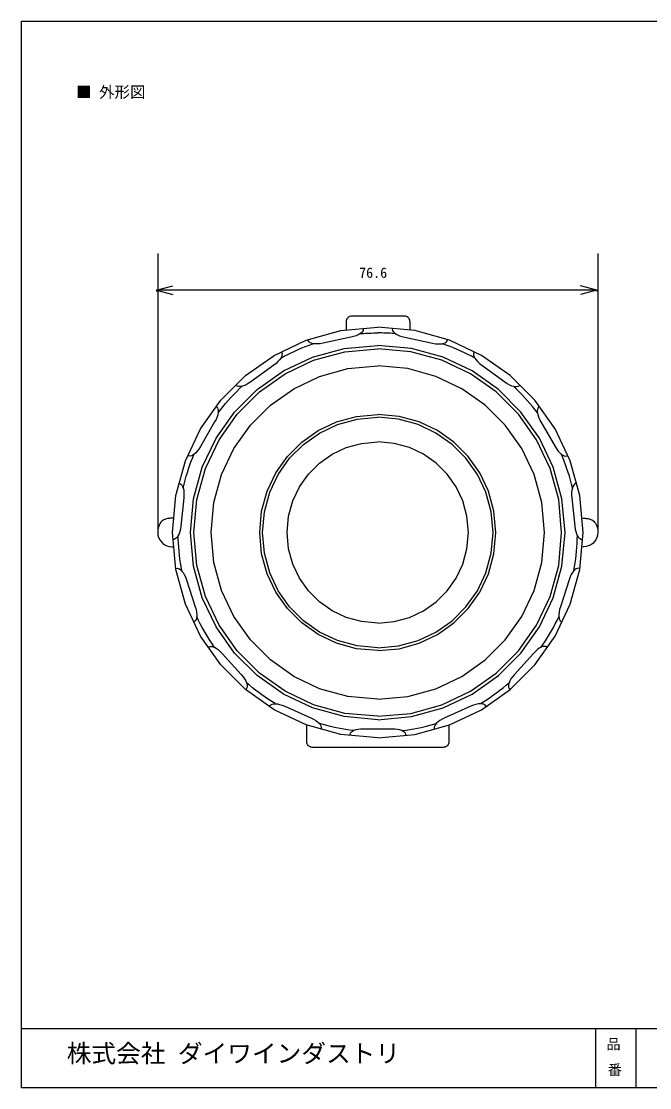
# Model space of a CAD drawing. Units: millimetres on the paper. Extents: x -143 to 141, y -97 to 93.
# Drawn here: x -142.9 to -31.2, y -96.8 to 92.9 of the extents above; entities that cross this region are included whole.
import ezdxf
from ezdxf.enums import TextEntityAlignment as Align

# ---------------------------------------------------------------- set-up
doc = ezdxf.new("R2010")
doc.units = ezdxf.units.MM
doc.layers.add('0-0_0', color=4, linetype='Continuous')
doc.styles.add('ＭＳ ゴシック', font='')
doc.styles.get('ＭＳ ゴシック').set_extended_font_data('MS Gothic')

msp = doc.modelspace()

# ---------------------------------------------------------------- linework, layer by layer
at = {"layer": '0-0_0'}
for p, q in [((-118.652, 51.61), (-118.652, 1.986)), ((-40.361, 1.986), (-40.361, 51.61)), ((-118.866, 45.091), (-115.968, 45.867)), ((-40.575, 45.091), (-43.472, 45.867)), ((-40.575, 45.091), (-118.866, 45.091)), ((-118.866, 45.091), (-115.968, 44.315)), ((-118.866, 45.091), (-118.866, 44.868)), ((-40.575, 45.091), (-43.472, 44.315)), ((-40.575, 45.091), (-40.575, 44.868)), ((-85.143, 39.471), (-85.143, 37.966)), ((-73.796, 37.966), (-73.796, 39.471)), ((-84.324, 36.708), (-89.267, 35.657)), ((-74.73, 36.708), (-69.787, 35.657)), ((-98.032, 31.755), (-102.12, 28.784)), ((-61.022, 31.755), (-56.934, 28.784)), ((-108.54, 21.654), (-111.067, 17.278)), ((-50.514, 21.654), (-47.987, 17.278)), ((-114.031, 8.153), (-114.56, 3.127)), ((-45.022, 8.153), (-44.494, 3.127)), ((-116.153, -0.541), (-115.988, -0.541)), ((-42.901, -0.541), (-43.066, -0.541)), ((-113.557, -6.414), (-111.995, -11.22)), ((-45.497, -6.414), (-47.059, -11.22)), ((-107.198, -19.529), (-103.817, -23.285)), ((-51.856, -19.529), (-55.237, -23.285)), ((-96.055, -28.924), (-91.438, -30.98)), ((-62.999, -28.924), (-67.615, -30.98)), ((-92.168, -35.229), (-92.168, -32.269)), ((-77, -32.974), (-82.054, -32.974)), ((-66.886, -32.269), (-66.886, -35.229)), ((-67.886, -36.229), (-91.168, -36.229))]:
    msp.add_line(p, q, dxfattribs=at)
at = {"layer": '0-0_0', "color": 7}
for p, q in [((140.693, -86.281), (-142.913, -86.276)), ((-40.791, -86.444), (-40.791, -96.765)), ((-33.656, -86.444), (-33.656, -96.765))]:
    msp.add_line(p, q, dxfattribs=at)
msp.add_lwpolyline([(-142.913, 92.919), (140.693, 92.919), (140.693, -96.765), (-142.913, -96.765)], close=True, dxfattribs=at)
at = {"layer": '0-0_0'}
for points in [[(-84.143, 40.471), (-84.322, 40.455), (-84.491, 40.408), (-84.647, 40.334), (-84.787, 40.235), (-84.907, 40.115), (-85.006, 39.975), (-85.08, 39.819), (-85.127, 39.65), (-85.143, 39.471)], [(-73.796, 39.471), (-73.812, 39.65), (-73.859, 39.819), (-73.933, 39.975), (-74.032, 40.115), (-74.152, 40.235), (-74.292, 40.334), (-74.448, 40.408), (-74.617, 40.455), (-74.796, 40.471), (-84.143, 40.471)], [(-116.027, 1.986), (-115.439, 8.547), (-113.743, 14.722), (-111.043, 20.408), (-107.442, 25.502), (-103.043, 29.901), (-97.949, 33.502), (-92.263, 36.202), (-86.088, 37.898), (-79.527, 38.486)], [(-82.118, 38.352), (-82.105, 38.144), (-82.157, 37.934), (-82.272, 37.727), (-82.452, 37.524), (-82.696, 37.331), (-83.005, 37.149), (-83.379, 36.982), (-83.819, 36.834), (-84.324, 36.708)], [(-43.027, 1.986), (-43.615, 8.547), (-45.31, 14.722), (-48.01, 20.408), (-51.611, 25.502), (-56.01, 29.901), (-61.105, 33.502), (-66.791, 36.202), (-72.966, 37.898), (-79.527, 38.486)], [(-76.936, 38.352), (-76.948, 38.144), (-76.897, 37.934), (-76.781, 37.727), (-76.602, 37.524), (-76.357, 37.331), (-76.049, 37.149), (-75.674, 36.982), (-75.235, 36.834), (-74.73, 36.708)], [(-89.267, 35.657), (-89.78, 35.567), (-90.241, 35.523), (-90.651, 35.523), (-91.007, 35.564), (-91.309, 35.642), (-91.556, 35.753), (-91.746, 35.896), (-91.878, 36.066), (-91.951, 36.261)], [(-82.783, 37.338), (-82.425, 37.369), (-82.066, 37.396), (-81.706, 37.42), (-81.345, 37.44), (-80.983, 37.456), (-80.62, 37.469), (-80.257, 37.478), (-79.892, 37.484), (-79.527, 37.486)], [(-76.271, 37.338), (-76.629, 37.369), (-76.988, 37.396), (-77.348, 37.42), (-77.709, 37.44), (-78.071, 37.456), (-78.433, 37.469), (-78.797, 37.478), (-79.161, 37.484), (-79.527, 37.486)], [(-69.787, 35.657), (-69.274, 35.567), (-68.812, 35.523), (-68.403, 35.523), (-68.046, 35.564), (-67.744, 35.642), (-67.498, 35.753), (-67.308, 35.896), (-67.176, 36.066), (-67.102, 36.261)], [(-112.818, 1.986), (-112.28, 7.962), (-110.731, 13.59), (-108.266, 18.775), (-104.978, 23.422), (-100.963, 27.437), (-96.316, 30.725), (-91.131, 33.19), (-85.503, 34.739), (-79.527, 35.277)], [(-112.218, 1.986), (-111.691, 7.862), (-110.172, 13.393), (-107.754, 18.485), (-104.529, 23.048), (-100.589, 26.988), (-96.026, 30.213), (-90.934, 32.631), (-85.403, 34.15), (-79.527, 34.677)], [(-96.685, 34.154), (-96.589, 33.969), (-96.551, 33.757), (-96.572, 33.52), (-96.654, 33.262), (-96.798, 32.986), (-97.006, 32.694), (-97.28, 32.39), (-97.622, 32.075), (-98.032, 31.755)], [(-96.773, 33.008), (-96.164, 33.34), (-95.548, 33.661), (-94.925, 33.97), (-94.295, 34.266), (-93.659, 34.551), (-93.016, 34.824), (-92.367, 35.084), (-91.711, 35.332), (-91.05, 35.567)], [(-46.236, 1.986), (-46.774, 7.962), (-48.322, 13.59), (-50.788, 18.775), (-54.075, 23.422), (-58.09, 27.437), (-62.738, 30.725), (-67.923, 33.19), (-73.551, 34.739), (-79.527, 35.277)], [(-46.836, 1.986), (-47.363, 7.862), (-48.881, 13.393), (-51.299, 18.485), (-54.525, 23.048), (-58.465, 26.988), (-63.027, 30.213), (-68.12, 32.631), (-73.651, 34.15), (-79.527, 34.677)], [(-62.281, 33.008), (-62.89, 33.34), (-63.506, 33.661), (-64.129, 33.97), (-64.758, 34.266), (-65.395, 34.551), (-66.038, 34.824), (-66.687, 35.084), (-67.343, 35.332), (-68.004, 35.567)], [(-62.369, 34.154), (-62.464, 33.969), (-62.503, 33.757), (-62.482, 33.52), (-62.4, 33.262), (-62.255, 32.986), (-62.047, 32.694), (-61.773, 32.39), (-61.432, 32.075), (-61.022, 31.755)], [(-109.16, 1.986), (-108.683, 7.313), (-107.306, 12.326), (-105.115, 16.942), (-102.191, 21.078), (-98.619, 24.65), (-94.483, 27.574), (-89.867, 29.765), (-84.854, 31.142), (-79.527, 31.619)], [(-49.893, 1.986), (-50.371, 7.313), (-51.747, 12.326), (-53.939, 16.942), (-56.863, 21.078), (-60.434, 24.65), (-64.57, 27.574), (-69.187, 29.765), (-74.2, 31.142), (-79.527, 31.619)], [(-102.12, 28.784), (-102.552, 28.493), (-102.956, 28.266), (-103.33, 28.099), (-103.672, 27.991), (-103.98, 27.94), (-104.25, 27.941), (-104.482, 27.994), (-104.672, 28.096), (-104.818, 28.244)], [(-56.934, 28.784), (-56.502, 28.493), (-56.098, 28.266), (-55.723, 28.099), (-55.381, 27.991), (-55.074, 27.94), (-54.803, 27.941), (-54.572, 27.994), (-54.382, 28.096), (-54.235, 28.244)], [(-107.919, 23.274), (-107.485, 23.839), (-107.04, 24.396), (-106.584, 24.943), (-106.118, 25.481), (-105.641, 26.01), (-105.154, 26.528), (-104.656, 27.037), (-104.149, 27.536), (-103.632, 28.025)], [(-51.135, 23.274), (-51.569, 23.839), (-52.014, 24.396), (-52.469, 24.943), (-52.936, 25.481), (-53.413, 26.01), (-53.9, 26.528), (-54.397, 27.037), (-54.905, 27.536), (-55.422, 28.025)], [(-108.285, 24.394), (-108.123, 24.264), (-108.002, 24.085), (-107.925, 23.861), (-107.895, 23.592), (-107.914, 23.281), (-107.985, 22.929), (-108.112, 22.54), (-108.296, 22.114), (-108.54, 21.654)], [(-100.527, 1.986), (-100.188, 5.761), (-99.213, 9.314), (-97.66, 12.585), (-95.588, 15.516), (-93.057, 18.047), (-90.126, 20.119), (-86.854, 21.672), (-83.302, 22.648), (-79.527, 22.986)], [(-58.527, 1.986), (-58.865, 5.761), (-59.841, 9.314), (-61.394, 12.585), (-63.466, 15.516), (-65.997, 18.047), (-68.928, 20.119), (-72.199, 21.672), (-75.752, 22.648), (-79.527, 22.986)], [(-50.768, 24.394), (-50.931, 24.264), (-51.052, 24.085), (-51.129, 23.861), (-51.159, 23.592), (-51.14, 23.281), (-51.068, 22.929), (-50.942, 22.54), (-50.758, 22.114), (-50.514, 21.654)], [(-100.027, 1.986), (-99.697, 5.671), (-98.744, 9.139), (-97.228, 12.332), (-95.206, 15.194), (-92.735, 17.664), (-89.874, 19.687), (-86.68, 21.203), (-83.212, 22.155), (-79.527, 22.486)], [(-59.027, 1.986), (-59.357, 5.671), (-60.309, 9.139), (-61.826, 12.332), (-63.848, 15.194), (-66.319, 17.664), (-69.18, 19.687), (-72.374, 21.203), (-75.842, 22.155), (-79.527, 22.486)], [(-111.067, 17.278), (-111.343, 16.836), (-111.62, 16.464), (-111.894, 16.16), (-112.162, 15.922), (-112.422, 15.75), (-112.67, 15.641), (-112.903, 15.596), (-113.118, 15.611), (-113.312, 15.687)], [(-95.637, 1.986), (-95.377, 4.882), (-94.629, 7.607), (-93.437, 10.117), (-91.848, 12.365), (-89.906, 14.307), (-87.658, 15.896), (-85.148, 17.088), (-82.423, 17.836), (-79.527, 18.096)], [(-63.417, 1.986), (-63.676, 4.882), (-64.425, 7.607), (-65.616, 10.117), (-67.206, 12.365), (-69.147, 14.307), (-71.396, 15.896), (-73.906, 17.088), (-76.631, 17.836), (-79.527, 18.096)], [(-47.987, 17.278), (-47.711, 16.836), (-47.434, 16.464), (-47.16, 16.16), (-46.892, 15.922), (-46.632, 15.75), (-46.384, 15.641), (-46.151, 15.596), (-45.936, 15.611), (-45.742, 15.687)], [(-114.134, 9.916), (-113.967, 10.612), (-113.787, 11.302), (-113.593, 11.988), (-113.385, 12.667), (-113.165, 13.341), (-112.931, 14.009), (-112.685, 14.67), (-112.426, 15.326), (-112.154, 15.975)], [(-44.92, 9.916), (-45.087, 10.612), (-45.267, 11.302), (-45.461, 11.988), (-45.668, 12.667), (-45.889, 13.341), (-46.122, 14.009), (-46.369, 14.67), (-46.628, 15.326), (-46.9, 15.975)], [(-114.913, 10.759), (-114.712, 10.707), (-114.529, 10.593), (-114.367, 10.419), (-114.23, 10.186), (-114.121, 9.894), (-114.044, 9.544), (-114.001, 9.136), (-113.995, 8.673), (-114.031, 8.153)], [(-44.141, 10.759), (-44.342, 10.707), (-44.525, 10.593), (-44.687, 10.419), (-44.824, 10.186), (-44.933, 9.894), (-45.01, 9.544), (-45.053, 9.136), (-45.058, 8.673), (-45.022, 8.153)], [(-115.999, 4.513), (-116.002, 4.513), (-116.009, 4.513), (-116.02, 4.513), (-116.034, 4.513), (-116.05, 4.513), (-116.067, 4.513), (-116.084, 4.513), (-116.1, 4.513), (-116.114, 4.513), (-116.126, 4.513), (-116.137, 4.513), (-116.15, 4.513), (-116.166, 4.513), (-116.189, 4.513), (-116.219, 4.513), (-116.26, 4.513), (-116.314, 4.513), (-116.382, 4.513), (-116.466, 4.512), (-116.567, 4.51), (-116.681, 4.502), (-116.808, 4.488), (-116.946, 4.464), (-117.093, 4.428), (-117.249, 4.379), (-117.412, 4.313), (-117.58, 4.228), (-117.751, 4.122), (-117.921, 3.991), (-118.085, 3.829), (-118.237, 3.634), (-118.373, 3.399), (-118.488, 3.122), (-118.576, 2.797), (-118.632, 2.419), (-118.652, 1.986)], [(-43.055, 4.513), (-43.052, 4.513), (-43.045, 4.513), (-43.033, 4.513), (-43.019, 4.513), (-43.003, 4.513), (-42.986, 4.513), (-42.97, 4.513), (-42.954, 4.513), (-42.939, 4.513), (-42.928, 4.513), (-42.917, 4.513), (-42.904, 4.513), (-42.887, 4.513), (-42.865, 4.513), (-42.835, 4.513), (-42.794, 4.513), (-42.74, 4.513), (-42.672, 4.513), (-42.587, 4.512), (-42.487, 4.51), (-42.373, 4.502), (-42.246, 4.488), (-42.108, 4.464), (-41.96, 4.428), (-41.805, 4.379), (-41.642, 4.313), (-41.474, 4.228), (-41.303, 4.122), (-41.133, 3.991), (-40.969, 3.829), (-40.817, 3.634), (-40.681, 3.399), (-40.566, 3.122), (-40.478, 2.797), (-40.421, 2.419), (-40.401, 1.986)], [(-118.652, 1.986), (-118.612, 1.533), (-118.495, 1.106), (-118.31, 0.713), (-118.063, 0.36), (-117.761, 0.055), (-117.412, -0.195), (-117.023, -0.382), (-116.601, -0.5), (-116.153, -0.541)], [(-79.527, -34.514), (-86.088, -33.926), (-92.263, -32.231), (-97.949, -29.531), (-103.043, -25.93), (-107.442, -21.531), (-111.043, -16.436), (-113.743, -10.75), (-115.439, -4.575), (-116.027, 1.986)], [(-114.56, 3.127), (-114.632, 2.612), (-114.734, 2.159), (-114.861, 1.77), (-115.009, 1.443), (-115.176, 1.18), (-115.359, 0.98), (-115.553, 0.844), (-115.756, 0.771), (-115.964, 0.761)], [(-79.527, -31.305), (-85.503, -30.768), (-91.131, -29.219), (-96.316, -26.753), (-100.963, -23.466), (-104.978, -19.451), (-108.266, -14.804), (-110.731, -9.619), (-112.28, -3.99), (-112.818, 1.986)], [(-79.527, -30.705), (-85.403, -30.178), (-90.934, -28.66), (-96.026, -26.242), (-100.589, -23.016), (-104.529, -19.076), (-107.754, -14.514), (-110.172, -9.421), (-111.691, -3.89), (-112.218, 1.986)], [(-79.527, -27.648), (-84.854, -27.17), (-89.867, -25.794), (-94.483, -23.602), (-98.619, -20.678), (-102.191, -17.107), (-105.115, -12.971), (-107.306, -8.354), (-108.683, -3.341), (-109.16, 1.986)], [(-79.527, -19.014), (-83.302, -18.676), (-86.854, -17.7), (-90.126, -16.147), (-93.057, -14.075), (-95.588, -11.544), (-97.66, -8.613), (-99.213, -5.342), (-100.188, -1.789), (-100.527, 1.986)], [(-79.527, -18.514), (-83.212, -18.184), (-86.68, -17.231), (-89.874, -15.715), (-92.735, -13.693), (-95.206, -11.222), (-97.228, -8.361), (-98.744, -5.167), (-99.697, -1.699), (-100.027, 1.986)], [(-79.527, -14.124), (-82.423, -13.865), (-85.148, -13.116), (-87.658, -11.925), (-89.906, -10.335), (-91.848, -8.394), (-93.437, -6.145), (-94.629, -3.635), (-95.377, -0.91), (-95.637, 1.986)], [(-79.527, -14.124), (-76.631, -13.865), (-73.906, -13.116), (-71.396, -11.925), (-69.147, -10.335), (-67.206, -8.394), (-65.616, -6.145), (-64.425, -3.635), (-63.676, -0.91), (-63.417, 1.986)], [(-79.527, -27.648), (-74.2, -27.17), (-69.187, -25.794), (-64.57, -23.602), (-60.434, -20.678), (-56.863, -17.107), (-53.939, -12.971), (-51.747, -8.354), (-50.371, -3.341), (-49.893, 1.986)], [(-79.527, -31.305), (-73.551, -30.768), (-67.923, -29.219), (-62.738, -26.753), (-58.09, -23.466), (-54.075, -19.451), (-50.788, -14.804), (-48.322, -9.619), (-46.774, -3.99), (-46.236, 1.986)], [(-79.527, -30.705), (-73.651, -30.178), (-68.12, -28.66), (-63.027, -26.242), (-58.465, -23.016), (-54.525, -19.076), (-51.299, -14.514), (-48.881, -9.421), (-47.363, -3.89), (-46.836, 1.986)], [(-79.527, -18.514), (-75.842, -18.184), (-72.374, -17.231), (-69.18, -15.715), (-66.319, -13.693), (-63.848, -11.222), (-61.826, -8.361), (-60.309, -5.167), (-59.357, -1.699), (-59.027, 1.986)], [(-79.527, -19.014), (-75.752, -18.676), (-72.199, -17.7), (-68.928, -16.147), (-65.997, -14.075), (-63.466, -11.544), (-61.394, -8.613), (-59.841, -5.342), (-58.865, -1.789), (-58.527, 1.986)], [(-79.527, -34.514), (-72.966, -33.926), (-66.791, -32.231), (-61.105, -29.531), (-56.01, -25.93), (-51.611, -21.531), (-48.01, -16.436), (-45.31, -10.75), (-43.615, -4.575), (-43.027, 1.986)], [(-44.494, 3.127), (-44.421, 2.612), (-44.32, 2.159), (-44.193, 1.77), (-44.045, 1.443), (-43.877, 1.18), (-43.695, 0.98), (-43.501, 0.844), (-43.298, 0.771), (-43.09, 0.761)], [(-40.401, 1.986), (-40.442, 1.533), (-40.558, 1.106), (-40.744, 0.713), (-40.991, 0.36), (-41.293, 0.055), (-41.642, -0.195), (-42.031, -0.382), (-42.453, -0.5), (-42.901, -0.541)], [(-114.385, -4.752), (-114.509, -4.076), (-114.62, -3.395), (-114.718, -2.71), (-114.802, -2.02), (-114.873, -1.327), (-114.931, -0.63), (-114.976, 0.07), (-115.006, 0.775), (-115.023, 1.482)], [(-44.668, -4.752), (-44.545, -4.076), (-44.434, -3.395), (-44.336, -2.71), (-44.252, -2.02), (-44.18, -1.327), (-44.122, -0.63), (-44.078, 0.07), (-44.047, 0.775), (-44.03, 1.482)], [(-115.422, -4.392), (-115.217, -4.358), (-115.003, -4.388), (-114.785, -4.481), (-114.565, -4.638), (-114.347, -4.861), (-114.134, -5.149), (-113.929, -5.504), (-113.735, -5.925), (-113.557, -6.414)], [(-43.631, -4.392), (-43.837, -4.358), (-44.05, -4.388), (-44.269, -4.481), (-44.489, -4.638), (-44.707, -4.861), (-44.92, -5.149), (-45.125, -5.504), (-45.318, -5.925), (-45.497, -6.414)], [(-111.995, -11.22), (-111.852, -11.721), (-111.761, -12.176), (-111.718, -12.583), (-111.721, -12.942), (-111.767, -13.25), (-111.852, -13.507), (-111.974, -13.711), (-112.13, -13.86), (-112.316, -13.953)], [(-47.059, -11.22), (-47.202, -11.721), (-47.293, -12.176), (-47.336, -12.583), (-47.333, -12.942), (-47.287, -13.25), (-47.202, -13.507), (-47.08, -13.711), (-46.924, -13.86), (-46.738, -13.953)], [(-108.543, -18.446), (-108.94, -17.872), (-109.326, -17.289), (-109.701, -16.699), (-110.065, -16.101), (-110.417, -15.496), (-110.757, -14.883), (-111.085, -14.262), (-111.402, -13.635), (-111.706, -13)], [(-50.511, -18.446), (-50.114, -17.872), (-49.728, -17.289), (-49.353, -16.699), (-48.989, -16.101), (-48.637, -15.496), (-48.297, -14.883), (-47.968, -14.262), (-47.652, -13.635), (-47.347, -13)], [(-109.725, -18.441), (-109.551, -18.326), (-109.344, -18.266), (-109.107, -18.262), (-108.842, -18.317), (-108.552, -18.431), (-108.24, -18.608), (-107.908, -18.849), (-107.56, -19.155), (-107.198, -19.529)], [(-49.329, -18.441), (-49.503, -18.326), (-49.71, -18.266), (-49.947, -18.262), (-50.212, -18.317), (-50.502, -18.431), (-50.814, -18.608), (-51.145, -18.849), (-51.494, -19.155), (-51.856, -19.529)], [(-103.817, -23.285), (-103.482, -23.684), (-103.214, -24.062), (-103.009, -24.417), (-102.866, -24.746), (-102.782, -25.046), (-102.756, -25.315), (-102.784, -25.551), (-102.866, -25.751), (-102.998, -25.912)], [(-55.237, -23.285), (-55.571, -23.684), (-55.84, -24.062), (-56.045, -24.417), (-56.188, -24.746), (-56.271, -25.046), (-56.298, -25.315), (-56.269, -25.551), (-56.188, -25.751), (-56.056, -25.912)], [(-97.777, -28.454), (-98.378, -28.085), (-98.97, -27.704), (-99.554, -27.312), (-100.13, -26.908), (-100.698, -26.494), (-101.257, -26.069), (-101.807, -25.632), (-102.349, -25.186), (-102.881, -24.729)], [(-61.276, -28.454), (-60.676, -28.085), (-60.084, -27.704), (-59.499, -27.312), (-58.923, -26.908), (-58.356, -26.494), (-57.797, -26.069), (-57.246, -25.632), (-56.705, -25.186), (-56.172, -24.729)], [(-98.806, -28.957), (-98.694, -28.782), (-98.529, -28.643), (-98.314, -28.543), (-98.049, -28.485), (-97.738, -28.472), (-97.381, -28.506), (-96.98, -28.591), (-96.538, -28.729), (-96.055, -28.924)], [(-60.248, -28.957), (-60.36, -28.782), (-60.525, -28.643), (-60.74, -28.543), (-61.004, -28.485), (-61.316, -28.472), (-61.673, -28.506), (-62.073, -28.591), (-62.516, -28.729), (-62.999, -28.924)], [(-91.438, -30.98), (-90.97, -31.208), (-90.571, -31.445), (-90.24, -31.686), (-89.976, -31.928), (-89.777, -32.168), (-89.643, -32.403), (-89.573, -32.63), (-89.567, -32.846), (-89.622, -33.047)], [(-83.852, -33.252), (-84.541, -33.161), (-85.226, -33.057), (-85.907, -32.94), (-86.583, -32.81), (-87.255, -32.667), (-87.922, -32.511), (-88.584, -32.343), (-89.241, -32.163), (-89.893, -31.971)], [(-75.202, -33.252), (-74.513, -33.161), (-73.828, -33.057), (-73.147, -32.94), (-72.471, -32.81), (-71.799, -32.667), (-71.132, -32.511), (-70.47, -32.343), (-69.813, -32.163), (-69.161, -31.971)], [(-67.615, -30.98), (-68.083, -31.208), (-68.482, -31.445), (-68.814, -31.686), (-69.078, -31.928), (-69.277, -32.168), (-69.411, -32.403), (-69.48, -32.63), (-69.487, -32.846), (-69.432, -33.047)], [(-82.054, -32.974), (-82.574, -32.993), (-83.035, -33.047), (-83.435, -33.132), (-83.775, -33.246), (-84.054, -33.385), (-84.272, -33.545), (-84.428, -33.724), (-84.522, -33.918), (-84.554, -34.124)], [(-74.5, -34.124), (-74.531, -33.918), (-74.625, -33.724), (-74.781, -33.545), (-74.999, -33.385), (-75.278, -33.246), (-75.619, -33.132), (-76.019, -33.047), (-76.48, -32.993), (-77, -32.974)], [(-91.168, -36.229), (-91.347, -36.213), (-91.516, -36.166), (-91.672, -36.092), (-91.811, -35.993), (-91.932, -35.872), (-92.031, -35.733), (-92.105, -35.577), (-92.152, -35.408), (-92.168, -35.229)], [(-66.886, -35.229), (-66.902, -35.408), (-66.949, -35.577), (-67.023, -35.733), (-67.122, -35.872), (-67.242, -35.993), (-67.382, -36.092), (-67.538, -36.166), (-67.707, -36.213), (-67.886, -36.229)]]:
    msp.add_lwpolyline(points, dxfattribs=at)

# ---------------------------------------------------------------- texts
at = {"layer": '0-0_0', "color": 7, "style": 'ＭＳ ゴシック'}
for s, height, p in [('■ 外形図', 2.012, (-133.19, 78.729)), ('株式会社 ダイワインダストリ', 3.219, (-134.837, -93.248)), ('品', 1.833, (-38.851, -90.492)), ('番', 1.833, (-38.624, -95.042))]:
    msp.add_text(s, height=height, dxfattribs=at).set_placement(p, align=Align.BOTTOM_LEFT)
at = {"layer": '0-0_0', "style": 'ＭＳ ゴシック'}
msp.add_text('76.6', height=1.833, dxfattribs=at).set_placement((-82.848, 46.741), align=Align.BOTTOM_LEFT)

doc.saveas('drawing.dxf')
